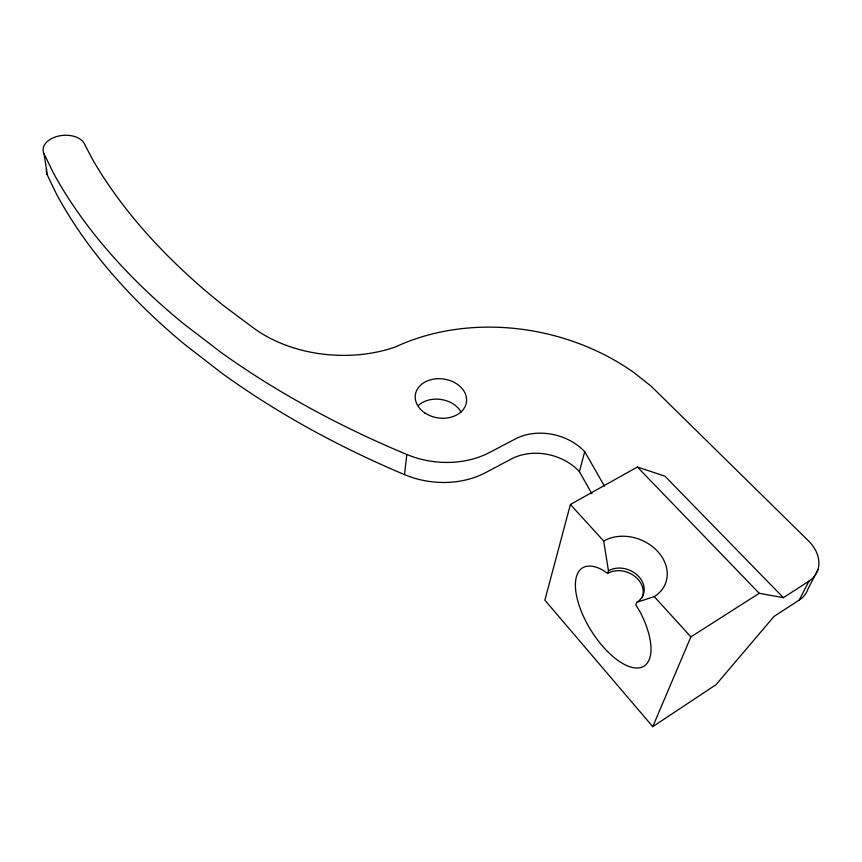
<?xml version="1.0" encoding="UTF-8"?>
<svg xmlns="http://www.w3.org/2000/svg" width="862" height="862" viewBox="0 0 862 862"><rect width="100%" height="100%" fill="white"/><g stroke="black" fill="none" stroke-linecap="round" stroke-linejoin="round"><path stroke-width="1.29" d="M591.882 493.807L579.393 471.589A49.824 39.318 14.8 0 0 511.349 458.972L485.629 472.613A79.358 61.191 8.1 0 1 404.493 474.606L406.832 454.489A693.468 401.617 11.7 0 1 220.855 352.289L183.186 323.422A693.468 401.617 11.7 0 1 53.175 172.551L43.994 153.63A21.173 13.426 -4.7 0 1 57.948 136.207A21.173 13.426 -4.7 0 1 84.347 143.652L91.975 158.436A687.176 391.671 12.1 0 0 223.958 305.945L254.549 328.756A120.96 85.241 3.1 0 0 395.281 347.041A204.499 161.668 12.9 0 1 633.71 372.395L651.446 386.467L808.351 540.733A36.419 27.239 25.9 0 1 808.965 581.15L799.236 600.038L774.022 616.449L715.977 684.73L652.76 726.655L544.859 600.146L570.407 504.475L637.395 467.021L664.936 476.18L783.386 597.668L808.965 581.15M579.393 471.589L584.727 451.645A50.696 39.533 14.4 0 0 515.487 438.887L489.357 452.572A80.694 61.45 8 0 1 406.832 454.489M642.115 597.765A22.186 17.908 22.1 0 0 633.796 575.601A22.186 17.908 22.1 0 0 607.635 573.446L608.464 570.849L603.68 541.034L570.407 504.475M608.464 570.849A22.24 17.93 22 0 1 638.936 576.764A22.24 17.93 22 0 1 636.759 602.333L635.833 604.898L640.046 611.848A57.937 25.882 57.9 0 1 635.046 667.931A57.937 25.882 57.9 0 1 579.189 605.577A57.937 25.882 57.9 0 1 602.506 569.944L607.635 573.446M652.76 726.655L690.893 636.878L759.228 593.293L783.386 597.668M817.855 569.847L808.039 588.811A35.773 27.056 26.4 0 1 799.236 600.038M636.759 602.333L654.236 596.59L690.893 636.878M637.395 467.021L759.228 593.293M584.727 451.645L604.467 486.179M43.994 153.63L47.281 174.954L56.375 193.864A683.943 402.425 11.8 0 0 184.597 344.347L221.685 373.063A683.943 402.425 11.8 0 0 404.493 474.606M603.68 541.034A39.598 31.603 21.5 0 1 657.825 551.594A39.598 31.603 21.5 0 1 654.236 596.59M47.281 174.954A20.871 13.426 -4.9 0 1 46.602 169.157M418.673 405.14A25.375 19.557 8.1 0 1 461.116 412.047M424.912 412.973A25.806 19.643 8 0 0 466.331 402.877A25.806 19.643 8 0 0 431.485 379.571A25.806 19.643 8 0 0 424.912 412.973"/></g></svg>
